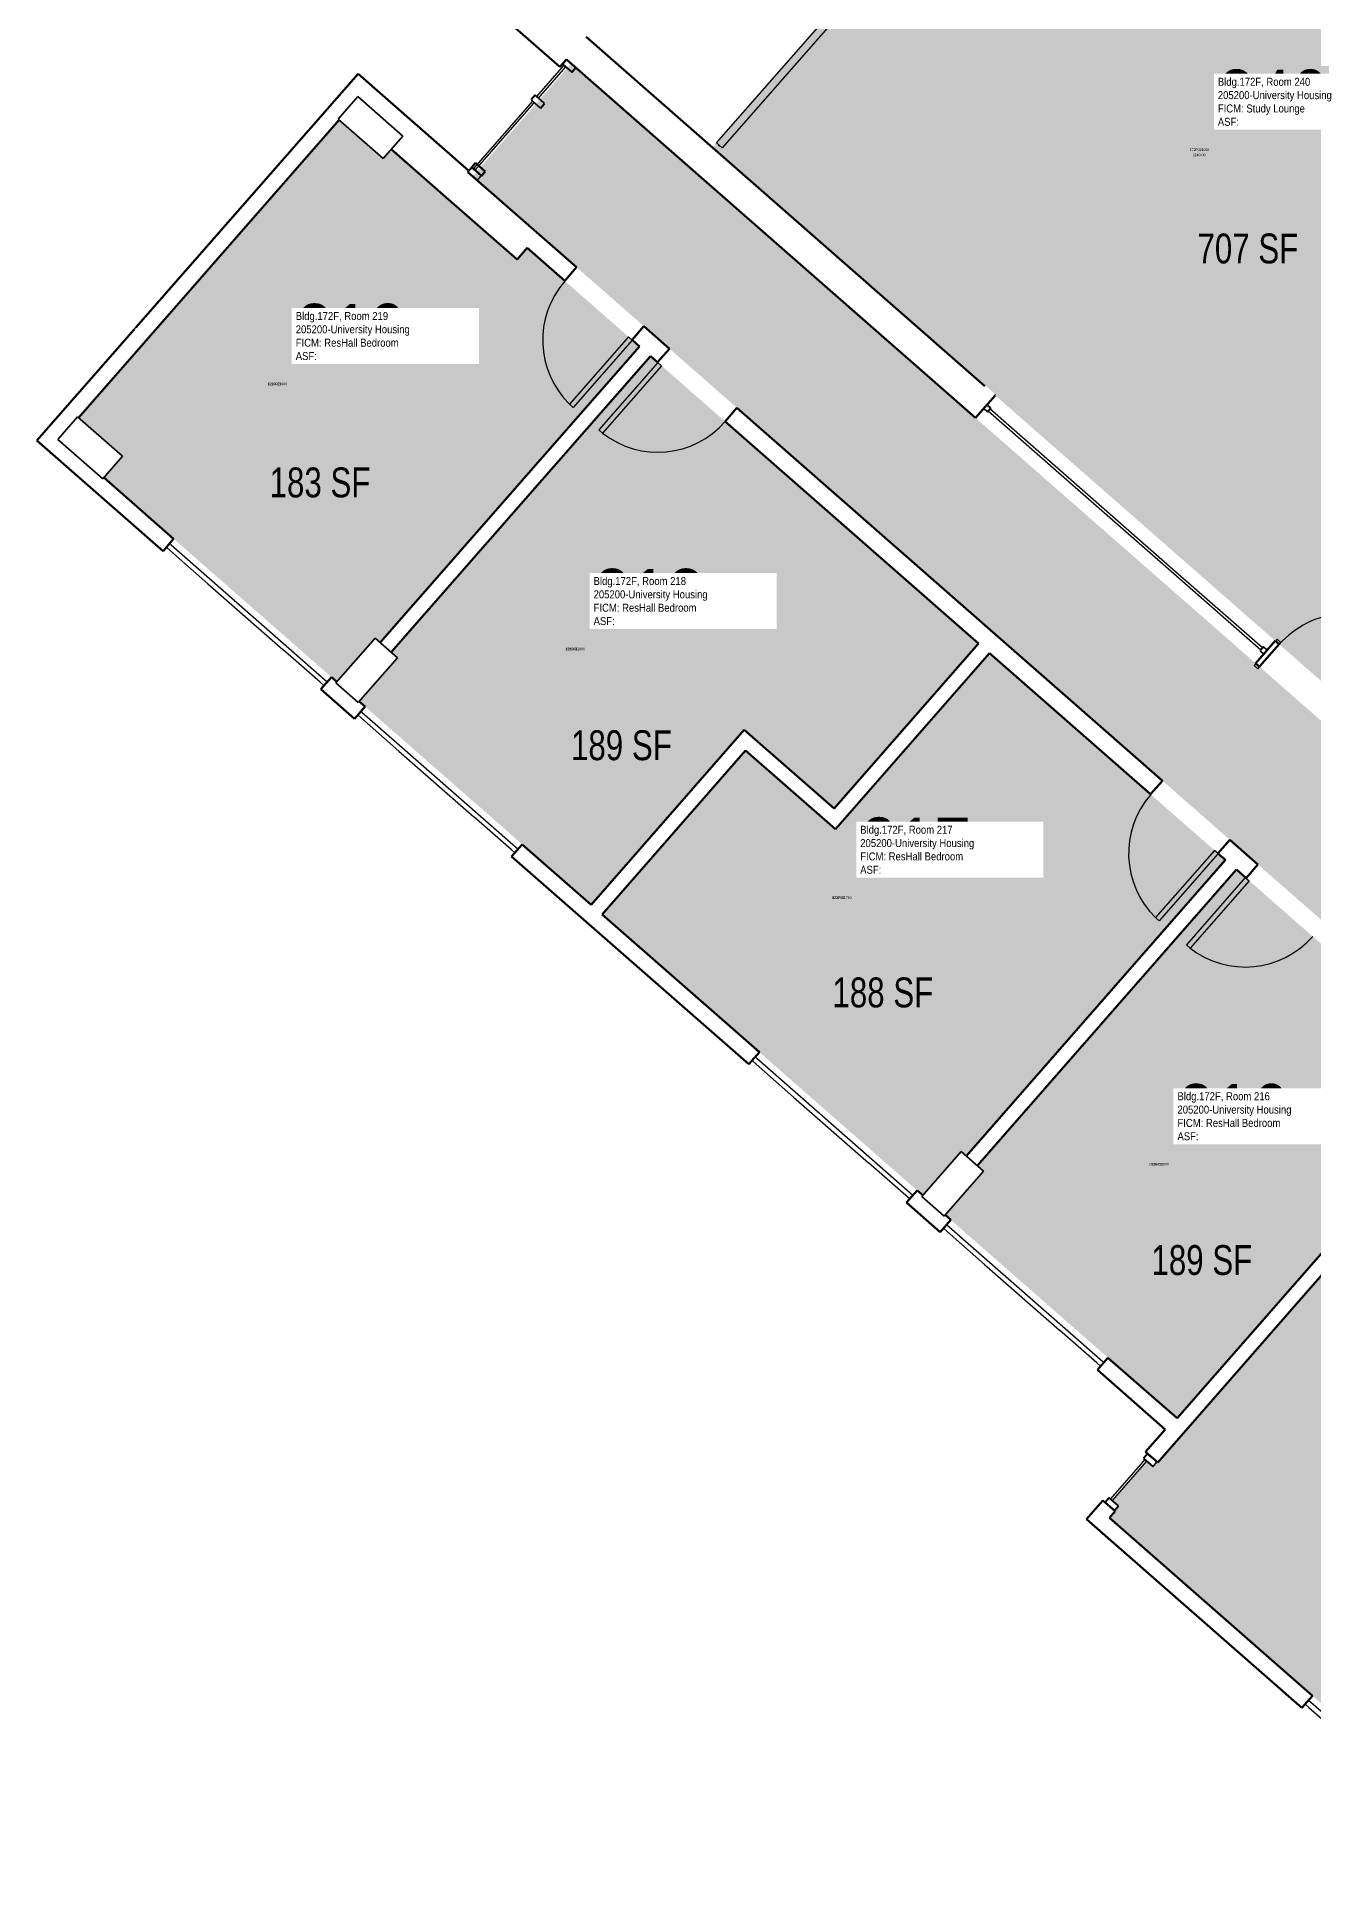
# Model space of a CAD drawing. Header units: inches. Extents: x 69234257 to 69236626, y 27656183 to 27658523.
# Drawn here: x 69234257 to 69234769, y 27657272 to 27658013 of the extents above; entities that cross this region are included whole.
import ezdxf
from ezdxf.enums import TextEntityAlignment as Align

# ---------------------------------------------------------------- set-up
doc = ezdxf.new("R2010")
doc.units = ezdxf.units.IN
doc.header["$LTSCALE"] = 100
doc.header["$MEASUREMENT"] = 0
for name, color, linetype in [('A-COLS', 5, 'CONTINUOUS'), ('A-DOOR', 2, 'CONTINUOUS'), ('A-GLAZ', 1, 'CONTINUOUS'), ('A-IDEN-RNUM', 7, 'CONTINUOUS'), ('A-IDEN-SNUM', 4, 'CONTINUOUS'), ('A-IDEN-VNUM', 4, 'CONTINUOUS'), ('A-WALL', 5, 'CONTINUOUS'), ('AREA-TEXT', 3, 'CONTINUOUS'), ('Rooms-Category-Color', 7, 'CONTINUOUS'), ('Rooms-College-Color', 7, 'CONTINUOUS'), ('Rooms-Department-Color', 7, 'CONTINUOUS'), ('Rooms-Division-Color', 7, 'CONTINUOUS'), ('Rooms-Information', 7, 'CONTINUOUS')]:
    doc.layers.add(name, color=color, linetype=linetype)
doc.styles.add('CP_AREA', font='arial.ttf', dxfattribs={"height": 15})
doc.styles.add('CP_ROOMSNUMBER', font='arial.ttf', dxfattribs={"height": 1})
doc.styles.add('CP_ROOMVNUMBER', font='arial.ttf', dxfattribs={"width": 0.85, "height": 0.075})

msp = doc.modelspace()

# ---------------------------------------------------------------- hatches: boundary and pattern name
at = {"layer": 'Rooms-Category-Color', "true_color": 0xadadad}
msp.add_hatch(color=253, dxfattribs=at).paths.add_polyline_path([(69235467.5, 27657559.69), (69235507.07, 27657604.86), (69235502.72, 27657608.66), (69235386.6, 27657710.39), (69235268.88, 27657813.51), (69235169.5, 27657900.58), (69235033.45, 27658019.76), (69234801.45, 27658223), (69234800.65, 27658223.7), (69234798.21, 27658225.83), (69234752.22, 27658266.12), (69234752.22, 27658266.12), (69234744.73, 27658272.69), (69234723.77, 27658291.05), (69234723.34, 27658290.56), (69234684.11, 27658245.78), (69234846.36, 27658103.65), (69234989.22, 27657978.51), (69234989.3, 27657978.61), (69234998.33, 27657970.7), (69234994.29, 27657966.09), (69234789.35, 27657732.15), (69234785.32, 27657727.55), (69234776.29, 27657735.45), (69234776.37, 27657735.55), (69234636.07, 27657858.45), (69234633.72, 27657860.51), (69234633.72, 27657860.51), (69234631.54, 27657862.42), (69234471.27, 27658002.82), (69234431.66, 27657957.59), (69234458.39, 27657934.18), (69234458.38, 27657934.17), (69234505.72, 27657892.7), (69234641.96, 27657773.35), (69234741.16, 27657686.45), (69234877.4, 27657567.1), (69234977.07, 27657479.79), (69235094.79, 27657376.67), (69235214.73, 27657271.6), (69235240.25, 27657300.74), (69235254.14, 27657316.59), (69235246.57, 27657323.22), (69235202.25, 27657362.05), (69235202.2, 27657362.09), (69235200.24, 27657363.84), (69235170.84, 27657389.61), (69235168.86, 27657391.34), (69235168.82, 27657391.38), (69235080.68, 27657468.59), (69235078.66, 27657470.36), (69235078.69, 27657470.39), (69234925.74, 27657604.45), (69234925.74, 27657604.45), (69234902.8, 27657624.55), (69234906.74, 27657629.06), (69234902.02, 27657633.19), (69234862.57, 27657667.75), (69234857.85, 27657671.89), (69234853.92, 27657667.41), (69234830.45, 27657687.98), (69234878.22, 27657742.5), (69234879.95, 27657744.48), (69234993.73, 27657874.36), (69234995.91, 27657876.85), (69235043.48, 27657931.15), (69235064.46, 27657912.77), (69235067.67, 27657909.89), (69235071.64, 27657906.41), (69235115.39, 27657868.09), (69235139.13, 27657847.29), (69235139.17, 27657847.33), (69235292.89, 27657712.65), (69235293.8, 27657711.86), (69235459.71, 27657566.52)])
at = {"layer": 'Rooms-Category-Color', "true_color": 0x728ef3}
for points in [[(69234784.28, 27657744.57), (69234981.31, 27657969.49), (69234889.17, 27658050.2), (69234725.07, 27658193.95), (69234528.04, 27657969.04), (69234641.68, 27657870.01), (69234641.42, 27657869.72)], [(69234392.49, 27657772.07), (69234394.56, 27657770.26), (69234498.74, 27657889.18), (69234453.6, 27657928.72), (69234449.57, 27657924.12), (69234420.96, 27657949.18), (69234420.96, 27657949.18), (69234398.99, 27657968.43), (69234395.7, 27657964.68), (69234378.03, 27657980.16), (69234273.26, 27657860.57), (69234290.93, 27657845.08), (69234283.44, 27657836.53), (69234377.09, 27657754.49)], [(69234479.29, 27657664.95), (69234540.82, 27657735.19), (69234576.92, 27657703.56), (69234634.98, 27657769.83), (69234503.15, 27657885.31), (69234398.98, 27657766.39), (69234401.51, 27657764.16), (69234386.11, 27657746.58)], [(69234541.37, 27657726.9), (69234483.71, 27657661.08), (69234612.52, 27657548.24), (69234627.92, 27657565.82), (69234629.99, 27657564.01), (69234734.17, 27657682.93), (69234639.4, 27657765.96), (69234577.47, 27657695.27)], [(69234714.73, 27657458.7), (69234776.25, 27657528.94), (69234812.36, 27657497.31), (69234870.42, 27657563.58), (69234738.59, 27657679.06), (69234634.41, 27657560.14), (69234636.95, 27657557.91), (69234621.55, 27657540.33)], [(69234719.19, 27657454.88), (69234717, 27657452.39), (69234705.31, 27657439.04), (69234702.58, 27657441.43), (69234688.74, 27657425.63), (69234691.47, 27657423.24), (69234687.52, 27657418.73), (69234818.4, 27657304.07), (69234849.61, 27657339.71), (69234847.55, 27657341.52), (69234863.36, 27657359.57), (69234865.9, 27657357.35), (69234970.08, 27657476.27), (69234874.83, 27657559.71), (69234812.91, 27657489.02), (69234776.8, 27657520.65)]]:
    msp.add_hatch(color=171, dxfattribs=at).paths.add_polyline_path(points)
at = {"layer": 'Rooms-College-Color', "true_color": 0xadadad}
for points in [[(69235467.5, 27657559.69), (69235507.07, 27657604.86), (69235502.72, 27657608.66), (69235386.6, 27657710.39), (69235268.88, 27657813.51), (69235169.5, 27657900.58), (69235033.45, 27658019.76), (69234801.45, 27658223), (69234800.65, 27658223.7), (69234798.21, 27658225.83), (69234752.22, 27658266.12), (69234752.22, 27658266.12), (69234744.73, 27658272.69), (69234723.77, 27658291.05), (69234723.34, 27658290.56), (69234684.11, 27658245.78), (69234846.36, 27658103.65), (69234989.22, 27657978.51), (69234989.3, 27657978.61), (69234998.33, 27657970.7), (69234994.29, 27657966.09), (69234789.35, 27657732.15), (69234785.32, 27657727.55), (69234776.29, 27657735.45), (69234776.37, 27657735.55), (69234636.07, 27657858.45), (69234633.72, 27657860.51), (69234633.72, 27657860.51), (69234631.54, 27657862.42), (69234471.27, 27658002.82), (69234431.66, 27657957.59), (69234458.39, 27657934.18), (69234458.38, 27657934.17), (69234505.72, 27657892.7), (69234641.96, 27657773.35), (69234741.16, 27657686.45), (69234877.4, 27657567.1), (69234977.07, 27657479.79), (69235094.79, 27657376.67), (69235214.73, 27657271.6), (69235240.25, 27657300.74), (69235254.14, 27657316.59), (69235246.57, 27657323.22), (69235202.25, 27657362.05), (69235202.2, 27657362.09), (69235200.24, 27657363.84), (69235170.84, 27657389.61), (69235168.86, 27657391.34), (69235168.82, 27657391.38), (69235080.68, 27657468.59), (69235078.66, 27657470.36), (69235078.69, 27657470.39), (69234925.74, 27657604.45), (69234925.74, 27657604.45), (69234902.8, 27657624.55), (69234906.74, 27657629.06), (69234902.02, 27657633.19), (69234862.57, 27657667.75), (69234857.85, 27657671.89), (69234853.92, 27657667.41), (69234830.45, 27657687.98), (69234878.22, 27657742.5), (69234879.95, 27657744.48), (69234993.73, 27657874.36), (69234995.91, 27657876.85), (69235043.48, 27657931.15), (69235064.46, 27657912.77), (69235067.67, 27657909.89), (69235071.64, 27657906.41), (69235115.39, 27657868.09), (69235139.13, 27657847.29), (69235139.17, 27657847.33), (69235292.89, 27657712.65), (69235293.8, 27657711.86), (69235459.71, 27657566.52)], [(69234784.28, 27657744.57), (69234981.31, 27657969.49), (69234889.17, 27658050.2), (69234725.07, 27658193.95), (69234528.04, 27657969.04), (69234641.68, 27657870.01), (69234641.42, 27657869.72)], [(69234392.49, 27657772.07), (69234394.56, 27657770.26), (69234498.74, 27657889.18), (69234453.6, 27657928.72), (69234449.57, 27657924.12), (69234420.96, 27657949.18), (69234420.96, 27657949.18), (69234398.99, 27657968.43), (69234395.7, 27657964.68), (69234378.03, 27657980.16), (69234273.26, 27657860.57), (69234290.93, 27657845.08), (69234283.44, 27657836.53), (69234377.09, 27657754.49)], [(69234479.29, 27657664.95), (69234540.82, 27657735.19), (69234576.92, 27657703.56), (69234634.98, 27657769.83), (69234503.15, 27657885.31), (69234398.98, 27657766.39), (69234401.51, 27657764.16), (69234386.11, 27657746.58)], [(69234541.37, 27657726.9), (69234483.71, 27657661.08), (69234612.52, 27657548.24), (69234627.92, 27657565.82), (69234629.99, 27657564.01), (69234734.17, 27657682.93), (69234639.4, 27657765.96), (69234577.47, 27657695.27)], [(69234714.73, 27657458.7), (69234776.25, 27657528.94), (69234812.36, 27657497.31), (69234870.42, 27657563.58), (69234738.59, 27657679.06), (69234634.41, 27657560.14), (69234636.95, 27657557.91), (69234621.55, 27657540.33)], [(69234719.19, 27657454.88), (69234717, 27657452.39), (69234705.31, 27657439.04), (69234702.58, 27657441.43), (69234688.74, 27657425.63), (69234691.47, 27657423.24), (69234687.52, 27657418.73), (69234818.4, 27657304.07), (69234849.61, 27657339.71), (69234847.55, 27657341.52), (69234863.36, 27657359.57), (69234865.9, 27657357.35), (69234970.08, 27657476.27), (69234874.83, 27657559.71), (69234812.91, 27657489.02), (69234776.8, 27657520.65)]]:
    msp.add_hatch(color=253, dxfattribs=at).paths.add_polyline_path(points)
at = {"layer": 'Rooms-Department-Color', "true_color": 0xacacac}
msp.add_hatch(color=253, dxfattribs=at).paths.add_polyline_path([(69235467.5, 27657559.69), (69235507.07, 27657604.86), (69235502.72, 27657608.66), (69235386.6, 27657710.39), (69235268.88, 27657813.51), (69235169.5, 27657900.58), (69235033.45, 27658019.76), (69234801.45, 27658223), (69234800.65, 27658223.7), (69234798.21, 27658225.83), (69234752.22, 27658266.12), (69234752.22, 27658266.12), (69234744.73, 27658272.69), (69234723.77, 27658291.05), (69234723.34, 27658290.56), (69234684.11, 27658245.78), (69234846.36, 27658103.65), (69234989.22, 27657978.51), (69234989.3, 27657978.61), (69234998.33, 27657970.7), (69234994.29, 27657966.09), (69234789.35, 27657732.15), (69234785.32, 27657727.55), (69234776.29, 27657735.45), (69234776.37, 27657735.55), (69234636.07, 27657858.45), (69234633.72, 27657860.51), (69234633.72, 27657860.51), (69234631.54, 27657862.42), (69234471.27, 27658002.82), (69234431.66, 27657957.59), (69234458.39, 27657934.18), (69234458.38, 27657934.17), (69234505.72, 27657892.7), (69234641.96, 27657773.35), (69234741.16, 27657686.45), (69234877.4, 27657567.1), (69234977.07, 27657479.79), (69235094.79, 27657376.67), (69235214.73, 27657271.6), (69235240.25, 27657300.74), (69235254.14, 27657316.59), (69235246.57, 27657323.22), (69235202.25, 27657362.05), (69235202.2, 27657362.09), (69235200.24, 27657363.84), (69235170.84, 27657389.61), (69235168.86, 27657391.34), (69235168.82, 27657391.38), (69235080.68, 27657468.59), (69235078.66, 27657470.36), (69235078.69, 27657470.39), (69234925.74, 27657604.45), (69234925.74, 27657604.45), (69234902.8, 27657624.55), (69234906.74, 27657629.06), (69234902.02, 27657633.19), (69234862.57, 27657667.75), (69234857.85, 27657671.89), (69234853.92, 27657667.41), (69234830.45, 27657687.98), (69234878.22, 27657742.5), (69234879.95, 27657744.48), (69234993.73, 27657874.36), (69234995.91, 27657876.85), (69235043.48, 27657931.15), (69235064.46, 27657912.77), (69235067.67, 27657909.89), (69235071.64, 27657906.41), (69235115.39, 27657868.09), (69235139.13, 27657847.29), (69235139.17, 27657847.33), (69235292.89, 27657712.65), (69235293.8, 27657711.86), (69235459.71, 27657566.52)])
at = {"layer": 'Rooms-Department-Color', "true_color": 0x604aed}
for points in [[(69234784.28, 27657744.57), (69234981.31, 27657969.49), (69234889.17, 27658050.2), (69234725.07, 27658193.95), (69234528.04, 27657969.04), (69234641.68, 27657870.01), (69234641.42, 27657869.72)], [(69234392.49, 27657772.07), (69234394.56, 27657770.26), (69234498.74, 27657889.18), (69234453.6, 27657928.72), (69234449.57, 27657924.12), (69234420.96, 27657949.18), (69234420.96, 27657949.18), (69234398.99, 27657968.43), (69234395.7, 27657964.68), (69234378.03, 27657980.16), (69234273.26, 27657860.57), (69234290.93, 27657845.08), (69234283.44, 27657836.53), (69234377.09, 27657754.49)], [(69234479.29, 27657664.95), (69234540.82, 27657735.19), (69234576.92, 27657703.56), (69234634.98, 27657769.83), (69234503.15, 27657885.31), (69234398.98, 27657766.39), (69234401.51, 27657764.16), (69234386.11, 27657746.58)], [(69234541.37, 27657726.9), (69234483.71, 27657661.08), (69234612.52, 27657548.24), (69234627.92, 27657565.82), (69234629.99, 27657564.01), (69234734.17, 27657682.93), (69234639.4, 27657765.96), (69234577.47, 27657695.27)], [(69234714.73, 27657458.7), (69234776.25, 27657528.94), (69234812.36, 27657497.31), (69234870.42, 27657563.58), (69234738.59, 27657679.06), (69234634.41, 27657560.14), (69234636.95, 27657557.91), (69234621.55, 27657540.33)], [(69234719.19, 27657454.88), (69234717, 27657452.39), (69234705.31, 27657439.04), (69234702.58, 27657441.43), (69234688.74, 27657425.63), (69234691.47, 27657423.24), (69234687.52, 27657418.73), (69234818.4, 27657304.07), (69234849.61, 27657339.71), (69234847.55, 27657341.52), (69234863.36, 27657359.57), (69234865.9, 27657357.35), (69234970.08, 27657476.27), (69234874.83, 27657559.71), (69234812.91, 27657489.02), (69234776.8, 27657520.65)]]:
    msp.add_hatch(color=173, dxfattribs=at).paths.add_polyline_path(points)
at = {"layer": 'Rooms-Division-Color', "true_color": 0xadadad}
msp.add_hatch(color=253, dxfattribs=at).paths.add_polyline_path([(69235467.5, 27657559.69), (69235507.07, 27657604.86), (69235502.72, 27657608.66), (69235386.6, 27657710.39), (69235268.88, 27657813.51), (69235169.5, 27657900.58), (69235033.45, 27658019.76), (69234801.45, 27658223), (69234800.65, 27658223.7), (69234798.21, 27658225.83), (69234752.22, 27658266.12), (69234752.22, 27658266.12), (69234744.73, 27658272.69), (69234723.77, 27658291.05), (69234723.34, 27658290.56), (69234684.11, 27658245.78), (69234846.36, 27658103.65), (69234989.22, 27657978.51), (69234989.3, 27657978.61), (69234998.33, 27657970.7), (69234994.29, 27657966.09), (69234789.35, 27657732.15), (69234785.32, 27657727.55), (69234776.29, 27657735.45), (69234776.37, 27657735.55), (69234636.07, 27657858.45), (69234633.72, 27657860.51), (69234633.72, 27657860.51), (69234631.54, 27657862.42), (69234471.27, 27658002.82), (69234431.66, 27657957.59), (69234458.39, 27657934.18), (69234458.38, 27657934.17), (69234505.72, 27657892.7), (69234641.96, 27657773.35), (69234741.16, 27657686.45), (69234877.4, 27657567.1), (69234977.07, 27657479.79), (69235094.79, 27657376.67), (69235214.73, 27657271.6), (69235240.25, 27657300.74), (69235254.14, 27657316.59), (69235246.57, 27657323.22), (69235202.25, 27657362.05), (69235202.2, 27657362.09), (69235200.24, 27657363.84), (69235170.84, 27657389.61), (69235168.86, 27657391.34), (69235168.82, 27657391.38), (69235080.68, 27657468.59), (69235078.66, 27657470.36), (69235078.69, 27657470.39), (69234925.74, 27657604.45), (69234925.74, 27657604.45), (69234902.8, 27657624.55), (69234906.74, 27657629.06), (69234902.02, 27657633.19), (69234862.57, 27657667.75), (69234857.85, 27657671.89), (69234853.92, 27657667.41), (69234830.45, 27657687.98), (69234878.22, 27657742.5), (69234879.95, 27657744.48), (69234993.73, 27657874.36), (69234995.91, 27657876.85), (69235043.48, 27657931.15), (69235064.46, 27657912.77), (69235067.67, 27657909.89), (69235071.64, 27657906.41), (69235115.39, 27657868.09), (69235139.13, 27657847.29), (69235139.17, 27657847.33), (69235292.89, 27657712.65), (69235293.8, 27657711.86), (69235459.71, 27657566.52)])
at = {"layer": 'Rooms-Division-Color', "true_color": 0x604aed}
for points in [[(69234784.28, 27657744.57), (69234981.31, 27657969.49), (69234889.17, 27658050.2), (69234725.07, 27658193.95), (69234528.04, 27657969.04), (69234641.68, 27657870.01), (69234641.42, 27657869.72)], [(69234392.49, 27657772.07), (69234394.56, 27657770.26), (69234498.74, 27657889.18), (69234453.6, 27657928.72), (69234449.57, 27657924.12), (69234420.96, 27657949.18), (69234420.96, 27657949.18), (69234398.99, 27657968.43), (69234395.7, 27657964.68), (69234378.03, 27657980.16), (69234273.26, 27657860.57), (69234290.93, 27657845.08), (69234283.44, 27657836.53), (69234377.09, 27657754.49)], [(69234479.29, 27657664.95), (69234540.82, 27657735.19), (69234576.92, 27657703.56), (69234634.98, 27657769.83), (69234503.15, 27657885.31), (69234398.98, 27657766.39), (69234401.51, 27657764.16), (69234386.11, 27657746.58)], [(69234541.37, 27657726.9), (69234483.71, 27657661.08), (69234612.52, 27657548.24), (69234627.92, 27657565.82), (69234629.99, 27657564.01), (69234734.17, 27657682.93), (69234639.4, 27657765.96), (69234577.47, 27657695.27)], [(69234714.73, 27657458.7), (69234776.25, 27657528.94), (69234812.36, 27657497.31), (69234870.42, 27657563.58), (69234738.59, 27657679.06), (69234634.41, 27657560.14), (69234636.95, 27657557.91), (69234621.55, 27657540.33)], [(69234719.19, 27657454.88), (69234717, 27657452.39), (69234705.31, 27657439.04), (69234702.58, 27657441.43), (69234688.74, 27657425.63), (69234691.47, 27657423.24), (69234687.52, 27657418.73), (69234818.4, 27657304.07), (69234849.61, 27657339.71), (69234847.55, 27657341.52), (69234863.36, 27657359.57), (69234865.9, 27657357.35), (69234970.08, 27657476.27), (69234874.83, 27657559.71), (69234812.91, 27657489.02), (69234776.8, 27657520.65)]]:
    msp.add_hatch(color=173, dxfattribs=at).paths.add_polyline_path(points)

# ---------------------------------------------------------------- linework, layer by layer
at = {"layer": 'A-COLS', "lineweight": 35}
for p, q in [((69234385.56, 27657989.52), (69234377.65, 27657980.49)), ((69234403.61, 27657973.7), (69234385.56, 27657989.52)), ((69234377.65, 27657980.49), (69234395.7, 27657964.68)), ((69234395.7, 27657964.68), (69234403.61, 27657973.7)), ((69234264.97, 27657851.87), (69234272.88, 27657860.9)), ((69234272.88, 27657860.9), (69234290.93, 27657845.08)), ((69234283.03, 27657836.06), (69234264.97, 27657851.87)), ((69234290.93, 27657845.08), (69234283.03, 27657836.06)), ((69234376.67, 27657754.02), (69234392.49, 27657772.07)), ((69234392.49, 27657772.07), (69234401.51, 27657764.16)), ((69234401.51, 27657764.16), (69234385.7, 27657746.11)), ((69234385.7, 27657746.11), (69234376.67, 27657754.02)), ((69234612.11, 27657547.77), (69234627.92, 27657565.82)), ((69234627.92, 27657565.82), (69234636.95, 27657557.91)), ((69234636.95, 27657557.91), (69234621.14, 27657539.86)), ((69234621.14, 27657539.86), (69234612.11, 27657547.77))]:
    msp.add_line(p, q, dxfattribs=at)
at = {"layer": 'A-DOOR'}
for p, q in [((69234494.3, 27657893.04), (69234470.62, 27657866)), ((69234495.81, 27657891.72), (69234494.3, 27657893.04)), ((69234495.81, 27657891.72), (69234472.12, 27657864.68)), ((69234506.09, 27657882.71), (69234482.4, 27657855.67)), ((69234507.59, 27657881.39), (69234483.91, 27657854.35)), ((69234506.09, 27657882.71), (69234507.59, 27657881.39)), ((69234472.12, 27657864.68), (69234470.62, 27657866)), ((69234482.4, 27657855.67), (69234483.91, 27657854.35)), ((69234754.95, 27657771.56), (69234754.29, 27657770.81)), ((69234756.45, 27657770.25), (69234754.95, 27657771.56)), ((69234755.79, 27657769.49), (69234756.45, 27657770.25)), ((69234746.38, 27657761.79), (69234745.72, 27657761.03)), ((69234745.72, 27657761.03), (69234747.23, 27657759.72)), ((69234747.23, 27657759.72), (69234747.89, 27657760.47)), ((69234729.74, 27657686.79), (69234706.05, 27657659.75)), ((69234731.24, 27657685.47), (69234707.56, 27657658.43)), ((69234731.24, 27657685.47), (69234729.74, 27657686.79)), ((69234742.15, 27657675.92), (69234718.47, 27657648.88)), ((69234743.65, 27657674.6), (69234719.97, 27657647.56)), ((69234742.15, 27657675.92), (69234743.65, 27657674.6)), ((69234707.56, 27657658.43), (69234706.05, 27657659.75)), ((69234718.47, 27657648.88), (69234719.97, 27657647.56))]:
    msp.add_line(p, q, dxfattribs=at)
at = {"layer": 'A-DOOR', "lineweight": 25}
for centre, start, end in [((69234495.81, 27657891.72), 138.78117, 225.59643), ((69234506.09, 27657882.71), 231.96591, 318.78117), ((69234782.87, 27657745.77), 48.78117, 138.78117), ((69234731.24, 27657685.47), 138.78117, 225.59643), ((69234742.15, 27657675.92), 231.96591, 318.78117)]:
    msp.add_arc(centre, 36, start, end, dxfattribs=at)
at = {"layer": 'A-GLAZ', "lineweight": 40}
for p, q in [((69234469.39, 27658004.46), (69234467.74, 27658002.58)), ((69234473.15, 27658001.17), (69234469.39, 27658004.46)), ((69234467.74, 27658002.58), (69234471.5, 27657999.28)), ((69234471.5, 27657999.28), (69234473.15, 27658001.17)), ((69234749.41, 27657768.47), (69234748.1, 27657766.96)), ((69234748.1, 27657766.96), (69234749.6, 27657765.65)), ((69234750.92, 27657767.15), (69234749.41, 27657768.47)), ((69234749.6, 27657765.65), (69234750.92, 27657767.15)), ((69234702.91, 27657444.46), (69234701.26, 27657442.58)), ((69234701.26, 27657442.58), (69234705.02, 27657439.28)), ((69234706.67, 27657441.16), (69234702.91, 27657444.46)), ((69234705.02, 27657439.28), (69234706.67, 27657441.16))]:
    msp.add_line(p, q, dxfattribs=at)
at = {"layer": 'A-GLAZ'}
for p, q in [((69234468.31, 27658002.09), (69234457.35, 27657989.58)), ((69234458.1, 27657988.92), (69234469.06, 27658001.43)), ((69234469.06, 27658001.43), (69234468.31, 27658002.09)), ((69234457.35, 27657989.58), (69234458.1, 27657988.92)), ((69234455.7, 27657987.7), (69234431.98, 27657960.62)), ((69234432.73, 27657959.96), (69234456.45, 27657987.04)), ((69234639.51, 27657864.08), (69234638.85, 27657863.33)), ((69234638.85, 27657863.33), (69234674.87, 27657831.77)), ((69234675.53, 27657832.52), (69234639.51, 27657864.08)), ((69234674.87, 27657831.77), (69234712.4, 27657798.9)), ((69234713.06, 27657799.65), (69234675.53, 27657832.52)), ((69234310.26, 27657807.04), (69234308.76, 27657808.36)), ((69234310.08, 27657809.87), (69234310.47, 27657809.53)), ((69234325.3, 27657793.87), (69234310.26, 27657807.04)), ((69234310.47, 27657809.53), (69234373.26, 27657754.52)), ((69234712.4, 27657798.9), (69234748.42, 27657767.34)), ((69234749.08, 27657768.09), (69234713.06, 27657799.65)), ((69234325.3, 27657793.87), (69234355.39, 27657767.51)), ((69234370.44, 27657754.33), (69234355.39, 27657767.51)), ((69234748.42, 27657767.34), (69234749.08, 27657768.09)), ((69234371.94, 27657753.01), (69234370.44, 27657754.33)), ((69234386.99, 27657739.83), (69234385.48, 27657741.15)), ((69234386.8, 27657742.65), (69234387.19, 27657742.31)), ((69234402.03, 27657726.65), (69234386.99, 27657739.83)), ((69234387.19, 27657742.31), (69234449.98, 27657687.3)), ((69234402.03, 27657726.65), (69234432.12, 27657700.3)), ((69234447.16, 27657687.12), (69234432.12, 27657700.3)), ((69234448.67, 27657685.8), (69234447.16, 27657687.12)), ((69234545.42, 27657603.7), (69234545.81, 27657603.36)), ((69234545.81, 27657603.36), (69234608.6, 27657548.35)), ((69234545.6, 27657600.88), (69234544.1, 27657602.2)), ((69234560.65, 27657587.7), (69234545.6, 27657600.88)), ((69234560.65, 27657587.7), (69234590.74, 27657561.34)), ((69234605.78, 27657548.16), (69234590.74, 27657561.34)), ((69234607.28, 27657546.84), (69234605.78, 27657548.16)), ((69234622.14, 27657536.49), (69234684.94, 27657481.48)), ((69234622.33, 27657533.67), (69234620.82, 27657534.98)), ((69234637.37, 27657520.49), (69234622.33, 27657533.67)), ((69234637.37, 27657520.49), (69234667.46, 27657494.13)), ((69234682.5, 27657480.95), (69234667.46, 27657494.13)), ((69234684.01, 27657479.63), (69234682.5, 27657480.95)), ((69234684.94, 27657481.48), (69234685.33, 27657481.14)), ((69234701.83, 27657442.08), (69234687.99, 27657426.29)), ((69234688.74, 27657425.63), (69234702.58, 27657441.43)), ((69234702.58, 27657441.43), (69234701.83, 27657442.08)), ((69234687.99, 27657426.29), (69234688.74, 27657425.63)), ((69234767.65, 27657342.54), (69234766.15, 27657343.86)), ((69234767.56, 27657345.49), (69234794.72, 27657321.82)), ((69234767.65, 27657342.54), (69234791.73, 27657321.45))]:
    msp.add_line(p, q, dxfattribs=at)
at = {"layer": 'A-GLAZ', "lineweight": 40, "extrusion": (0, 0, -1)}
for p, q in [((69234456.78, 27657990.07), (69234455.14, 27657988.19)), ((69234460.54, 27657986.78), (69234456.78, 27657990.07)), ((69234455.14, 27657988.19), (69234458.9, 27657984.89)), ((69234458.9, 27657984.89), (69234460.54, 27657986.78)), ((69234431.41, 27657961.11), (69234429.77, 27657959.23)), ((69234429.77, 27657959.23), (69234433.53, 27657955.94)), ((69234435.18, 27657957.82), (69234431.41, 27657961.11)), ((69234433.53, 27657955.94), (69234435.18, 27657957.82)), ((69234638.33, 27657865.78), (69234637.02, 27657864.27)), ((69234637.02, 27657864.27), (69234638.52, 27657862.95)), ((69234639.84, 27657864.46), (69234638.33, 27657865.78)), ((69234638.52, 27657862.95), (69234639.84, 27657864.46)), ((69234687.43, 27657426.78), (69234685.78, 27657424.9)), ((69234691.19, 27657423.49), (69234687.43, 27657426.78)), ((69234685.78, 27657424.9), (69234689.54, 27657421.61)), ((69234689.54, 27657421.61), (69234691.19, 27657423.49))]:
    msp.add_line(p, q, dxfattribs=at)
at = {"layer": 'A-WALL'}
for p, q in [((69234529.69, 27657970.92), (69234723.75, 27658192.44)), ((69234726.01, 27658190.46), (69234531.95, 27657968.94)), ((69234529.69, 27657970.92), (69234531.95, 27657968.94)), ((69234530.73, 27657970.01), (69234530.56, 27657969.83)), ((69234530.66, 27657969.74), (69234530.56, 27657969.83)), ((69234530.75, 27657969.66), (69234530.66, 27657969.74)), ((69234530.75, 27657969.66), (69234530.92, 27657969.85)), ((69234295.67, 27657896.02), (69234296.33, 27657896.77))]:
    msp.add_line(p, q, dxfattribs=at)
at = {"layer": 'A-WALL', "lineweight": 50}
for p, q in [((69234341.58, 27658111.11), (69234466.76, 27658001.46)), ((69234637.47, 27657873.17), (69234477.3, 27658013.49)), ((69234466.76, 27658001.46), (69234469.39, 27658004.46)), ((69234469.39, 27658004.46), (69234633.72, 27657860.51)), ((69234385.65, 27657998.73), (69234296.33, 27657896.77)), ((69234430.19, 27657959.71), (69234385.65, 27657998.73)), ((69234273.26, 27657860.57), (69234378.03, 27657980.16)), ((69234398.99, 27657968.43), (69234420.96, 27657949.18)), ((69234458.39, 27657934.18), (69234429.78, 27657959.24)), ((69234432.81, 27657962.9), (69234431.32, 27657961.19)), ((69234431.32, 27657961.19), (69234435.27, 27657957.73)), ((69234436.76, 27657959.44), (69234432.81, 27657962.9)), ((69234435.27, 27657957.73), (69234436.76, 27657959.44)), ((69234420.96, 27657949.18), (69234449.57, 27657924.12)), ((69234473.43, 27657920.99), (69234458.38, 27657934.17)), ((69234449.57, 27657924.12), (69234453.6, 27657928.72)), ((69234453.6, 27657928.72), (69234468.65, 27657915.54)), ((69234468.65, 27657915.54), (69234473.43, 27657920.99)), ((69234295.67, 27657896.02), (69234256.59, 27657851.4)), ((69234500.5, 27657897.27), (69234495.73, 27657891.82)), ((69234510.79, 27657888.26), (69234500.5, 27657897.27)), ((69234498.74, 27657889.18), (69234394.56, 27657770.26)), ((69234398.98, 27657766.39), (69234503.15, 27657885.31)), ((69234495.73, 27657891.82), (69234498.74, 27657889.18)), ((69234503.15, 27657885.31), (69234506.01, 27657882.81)), ((69234506.01, 27657882.81), (69234510.79, 27657888.26)), ((69234537.87, 27657864.54), (69234533.09, 27657859.08)), ((69234708.86, 27657714.74), (69234537.87, 27657864.54)), ((69234633.72, 27657860.51), (69234641.63, 27657869.54)), ((69234641.63, 27657869.54), (69234641.42, 27657869.72)), ((69234533.09, 27657859.08), (69234634.98, 27657769.83)), ((69234256.59, 27657851.4), (69234307.25, 27657807.02)), ((69234311.53, 27657811.91), (69234283.44, 27657836.53)), ((69234307.25, 27657807.02), (69234311.53, 27657811.91)), ((69234634.98, 27657769.83), (69234576.92, 27657703.56)), ((69234754.21, 27657770.91), (69234746.3, 27657761.88)), ((69234747.81, 27657760.57), (69234755.72, 27657769.59)), ((69234755.72, 27657769.59), (69234754.21, 27657770.91)), ((69234577.47, 27657695.27), (69234639.4, 27657765.96)), ((69234639.4, 27657765.96), (69234704.09, 27657709.29)), ((69234746.3, 27657761.88), (69234747.81, 27657760.57)), ((69234374.91, 27657756.4), (69234370.62, 27657751.51)), ((69234370.62, 27657751.51), (69234384.16, 27657739.65)), ((69234377.09, 27657754.49), (69234374.91, 27657756.4)), ((69234384.16, 27657739.65), (69234388.45, 27657744.53)), ((69234388.45, 27657744.53), (69234386.11, 27657746.58)), ((69234540.82, 27657735.19), (69234479.29, 27657664.95)), ((69234576.92, 27657703.56), (69234540.82, 27657735.19)), ((69234483.71, 27657661.08), (69234541.37, 27657726.9)), ((69234541.37, 27657726.9), (69234577.47, 27657695.27)), ((69234704.09, 27657709.29), (69234708.86, 27657714.74)), ((69234451.63, 27657689.18), (69234447.35, 27657684.29)), ((69234479.29, 27657664.95), (69234451.63, 27657689.18)), ((69234735.94, 27657691.02), (69234731.16, 27657685.57)), ((69234731.16, 27657685.57), (69234734.17, 27657682.93)), ((69234747.23, 27657681.14), (69234735.94, 27657691.02)), ((69234447.35, 27657684.29), (69234542.59, 27657600.86)), ((69234734.17, 27657682.93), (69234629.99, 27657564.01)), ((69234634.41, 27657560.14), (69234738.59, 27657679.06)), ((69234738.59, 27657679.06), (69234742.45, 27657675.68)), ((69234742.45, 27657675.68), (69234747.23, 27657681.14)), ((69234546.88, 27657605.74), (69234483.71, 27657661.08)), ((69234542.59, 27657600.86), (69234546.88, 27657605.74)), ((69234610.25, 27657550.23), (69234605.97, 27657545.34)), ((69234605.97, 27657545.34), (69234619.51, 27657533.48)), ((69234612.52, 27657548.24), (69234610.25, 27657550.23)), ((69234619.51, 27657533.48), (69234623.79, 27657538.37)), ((69234623.79, 27657538.37), (69234621.55, 27657540.33)), ((69234776.25, 27657528.94), (69234714.73, 27657458.7)), ((69234706.95, 27657440.92), (69234776.8, 27657520.65)), ((69234686.97, 27657483.02), (69234682.69, 27657478.13)), ((69234682.69, 27657478.13), (69234709.97, 27657454.23)), ((69234714.73, 27657458.7), (69234686.97, 27657483.02)), ((69234709.97, 27657454.23), (69234702.07, 27657445.2)), ((69234702.07, 27657445.2), (69234706.95, 27657440.92)), ((69234684.93, 27657425.64), (69234678.34, 27657418.12)), ((69234689.82, 27657421.36), (69234684.93, 27657425.64)), ((69234678.34, 27657418.12), (69234764.83, 27657342.35)), ((69234687.52, 27657418.73), (69234689.82, 27657421.36)), ((69234769.1, 27657347.26), (69234687.52, 27657418.73)), ((69234764.83, 27657342.35), (69234769.1, 27657347.26))]:
    msp.add_line(p, q, dxfattribs=at)

# ---------------------------------------------------------------- texts
at = {"layer": 'A-IDEN-RNUM', "style": 'CP_ROOMSNUMBER'}
for s, p in [('0240-00', (69234721.01, 27657965.6)), ('0219-00', (69234349.37, 27657873.62)), ('0218-00', (69234469.07, 27657767.17)), ('0217-00', (69234576.19, 27657667.3)), ('0216-00', (69234703.66, 27657560.24))]:
    msp.add_text(s, height=1, dxfattribs=at).set_placement(p)
at = {"layer": 'A-IDEN-SNUM', "style": 'CP_ROOMSNUMBER'}
for s, p in [('172F024000', (69234719.8, 27657967.69)), ('172F021900', (69234349.28, 27657873.62)), ('172F021800', (69234468.97, 27657767.17)), ('172F021700', (69234576.1, 27657667.3)), ('172F021600', (69234703.57, 27657560.24))]:
    msp.add_text(s, height=1, dxfattribs=at).set_placement(p)
at = {"layer": 'A-IDEN-VNUM', "style": 'CP_ROOMVNUMBER', "width": 0.85}
for s, p in [('240', (69234753.4, 27657971.08)), ('219', (69234382.88, 27657877.02)), ('218', (69234502.57, 27657770.57)), ('217', (69234609.7, 27657670.69)), ('216', (69234737.17, 27657563.63))]:
    msp.add_text(s, height=22.5, dxfattribs=at).set_placement(p, align=Align.BOTTOM_CENTER)
at = {"layer": 'AREA-TEXT', "style": 'CP_AREA', "width": 0.75}
for s, p in [('707 SF', (69234743.18, 27657934.53)), ('183 SF', (69234370.34, 27657840.56)), ('189 SF', (69234491.45, 27657735.01)), ('188 SF', (69234596.51, 27657635.72)), ('189 SF', (69234724.7, 27657528.23))]:
    msp.add_text(s, height=12, dxfattribs=at).set_placement(p, align=Align.TOP_CENTER)

# ---------------------------------------------------------------- next in the draw order: texts
at = {"layer": 'Rooms-Information', "char_height": 3.2143, "width": 72, "attachment_point": 7, "style": 'CP_ROOMVNUMBER', "bg_fill": 3, "box_fill_scale": 1.5, "bg_fill_color": 256, "bg_fill_true_color": 13158600, "bg_fill_transparency": 0}
for s, insert in [('Bldg.172F, Room 240^M^J205200-University Housing^M^JFICM: Study Lounge^M^JASF: ', (69234731.11, 27657977.75)), ('Bldg.172F, Room 219^M^J205200-University Housing^M^JFICM: ResHall Bedroom^M^JASF: ', (69234360.59, 27657883.68)), ('Bldg.172F, Room 218^M^J205200-University Housing^M^JFICM: ResHall Bedroom^M^JASF: ', (69234480.28, 27657777.23)), ('Bldg.172F, Room 217^M^J205200-University Housing^M^JFICM: ResHall Bedroom^M^JASF: ', (69234587.41, 27657677.35)), ('Bldg.172F, Room 216^M^J205200-University Housing^M^JFICM: ResHall Bedroom^M^JASF: ', (69234714.88, 27657570.29))]:
    msp.add_mtext(s, dxfattribs=dict(at, insert=insert))

doc.saveas('drawing.dxf')
